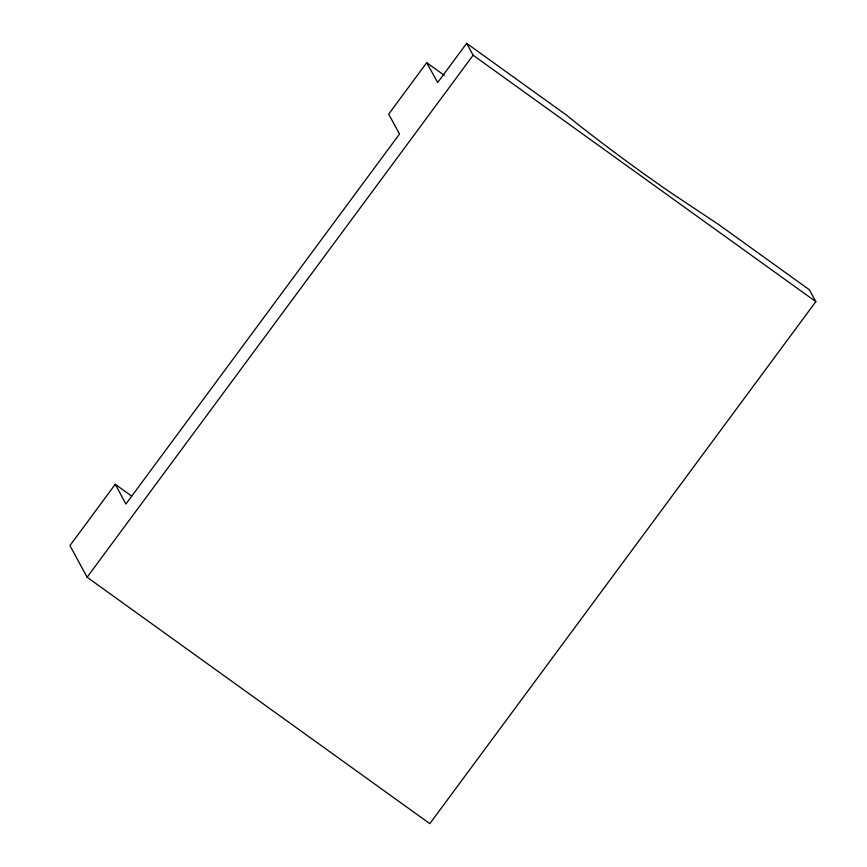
<?xml version="1.0" encoding="UTF-8"?>
<svg xmlns="http://www.w3.org/2000/svg" width="867" height="867" viewBox="0 0 867 867"><rect width="100%" height="100%" fill="white"/><g stroke="black" fill="none" stroke-linecap="round" stroke-linejoin="round"><path stroke-width="1.3" d="M115.246 484.285L69.945 545.614L87.112 577.238L429.826 823.65L815.825 301.629L809.377 289.773L718.732 224.596L671.925 193.439A152.874 12.062 36.5 0 1 577.715 124.198L566.303 114.997L466.663 43.35L437.683 82.538L426.705 62.684L388.654 114.151L399.535 133.984L125.91 504.041L115.246 484.285L131.708 496.13M87.112 577.238L473.111 55.228L466.663 43.35M473.111 55.228L815.825 301.629M426.705 62.684L444.229 75.277"/></g></svg>
